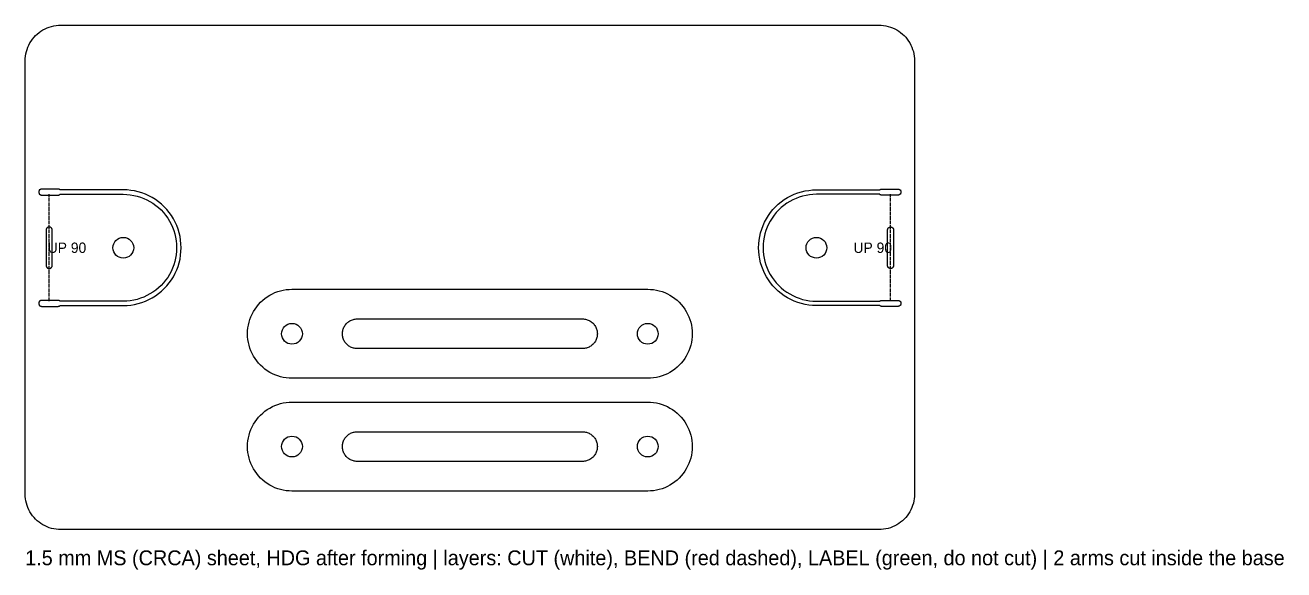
# Model space of a CAD drawing. Header units: millimetres. Extents: x 0 to 425, y -14 to 526.
# Drawn here: x 0 to 424.6, y -13.5 to 170 of the extents above; entities that cross this region are included whole.
import ezdxf
from ezdxf.enums import TextEntityAlignment as Align

# ---------------------------------------------------------------- set-up
doc = ezdxf.new("R2010")
doc.units = ezdxf.units.MM
doc.linetypes.add('DASHED', pattern=[1.524, 1.27, -0.254])
for name, color, linetype in [('BEND', 1, 'DASHED'), ('CUT', 7, 'Continuous'), ('LABEL', 3, 'Continuous')]:
    doc.layers.add(name, color=color, linetype=linetype)

msp = doc.modelspace()

# ---------------------------------------------------------------- linework, layer by layer
at = {"layer": 'BEND'}
for p, q in [((8.1, 77), (8.1, 113)), ((291.9, 77), (291.9, 113))]:
    msp.add_line(p, q, dxfattribs=at)
at = {"layer": 'CUT'}
for points in [[(300, 12), (299.97, 11.22), (299.9, 10.43), (299.77, 9.66), (299.59, 8.89), (299.36, 8.14), (299.09, 7.41), (298.76, 6.69), (298.39, 6), (297.98, 5.33), (297.52, 4.69), (297.02, 4.09), (296.49, 3.51), (295.91, 2.98), (295.31, 2.48), (294.67, 2.02), (294, 1.61), (293.31, 1.24), (292.59, 0.91), (291.86, 0.64), (291.11, 0.41), (290.34, 0.23), (289.57, 0.1), (288.78, 0.03), (288, 0), (12, 0), (11.22, 0.03), (10.43, 0.1), (9.66, 0.23), (8.89, 0.41), (8.14, 0.64), (7.41, 0.91), (6.69, 1.24), (6, 1.61), (5.33, 2.02), (4.69, 2.48), (4.09, 2.98), (3.51, 3.51), (2.98, 4.09), (2.48, 4.69), (2.02, 5.33), (1.61, 6), (1.24, 6.69), (0.91, 7.41), (0.64, 8.14), (0.41, 8.89), (0.23, 9.66), (0.1, 10.43), (0.03, 11.22), (0, 12), (0, 158), (0.03, 158.78), (0.1, 159.57), (0.23, 160.34), (0.41, 161.11), (0.64, 161.86), (0.91, 162.59), (1.24, 163.31), (1.61, 164), (2.02, 164.67), (2.48, 165.31), (2.98, 165.91), (3.51, 166.49), (4.09, 167.02), (4.69, 167.52), (5.33, 167.98), (6, 168.39), (6.69, 168.76), (7.41, 169.09), (8.14, 169.36), (8.89, 169.59), (9.66, 169.77), (10.43, 169.9), (11.22, 169.97), (12, 170), (288, 170), (288.78, 169.97), (289.57, 169.9), (290.34, 169.77), (291.11, 169.59), (291.86, 169.36), (292.59, 169.09), (293.31, 168.76), (294, 168.39), (294.67, 167.98), (295.31, 167.52), (295.91, 167.02), (296.49, 166.49), (297.02, 165.91), (297.52, 165.31), (297.98, 164.67), (298.39, 164), (298.76, 163.31), (299.09, 162.59), (299.36, 161.86), (299.59, 161.11), (299.77, 160.34), (299.9, 159.57), (299.97, 158.78), (300, 158)], [(5.47, 77.24), (5.4, 77.23), (5.34, 77.22), (5.28, 77.2), (5.22, 77.17), (5.16, 77.15), (5.1, 77.12), (5.04, 77.08), (4.99, 77.04), (4.94, 77), (4.94, 77), (4.7, 77), (4.7, 76.69), (4.68, 76.63), (4.65, 76.57), (4.63, 76.51), (4.62, 76.45), (4.61, 76.38), (4.6, 76.32), (4.6, 76.25), (4.6, 76.18), (4.61, 76.12), (4.62, 76.05), (4.63, 75.99), (4.65, 75.93), (4.68, 75.87), (4.7, 75.81), (4.7, 75.5), (4.94, 75.5), (4.94, 75.5), (4.99, 75.46), (5.04, 75.42), (5.1, 75.38), (5.16, 75.35), (5.22, 75.33), (5.28, 75.3), (5.34, 75.28), (5.4, 75.27), (5.47, 75.26), (5.53, 75.25), (5.6, 75.25), (11.1, 75.25), (11.17, 75.25), (11.23, 75.26), (11.3, 75.27), (11.36, 75.28), (11.42, 75.3), (11.48, 75.33), (11.54, 75.35), (11.6, 75.38), (11.66, 75.42), (11.71, 75.46), (11.76, 75.5), (11.76, 75.5), (33.12, 75.5), (34.38, 75.54), (35.65, 75.67), (36.9, 75.87), (38.15, 76.16), (39.37, 76.53), (40.56, 76.98), (41.72, 77.51), (42.85, 78.11), (43.93, 78.79), (44.97, 79.53), (45.96, 80.34), (46.89, 81.21), (47.76, 82.14), (48.57, 83.13), (49.31, 84.17), (49.99, 85.25), (50.59, 86.38), (51.12, 87.54), (51.57, 88.73), (51.94, 89.95), (52.23, 91.2), (52.43, 92.45), (52.56, 93.72), (52.6, 95), (52.56, 96.28), (52.43, 97.55), (52.23, 98.8), (51.94, 100.05), (51.57, 101.27), (51.12, 102.46), (50.59, 103.62), (49.99, 104.75), (49.31, 105.83), (48.57, 106.87), (47.76, 107.86), (46.89, 108.79), (45.96, 109.66), (44.97, 110.47), (43.93, 111.21), (42.85, 111.89), (41.72, 112.49), (40.56, 113.02), (39.37, 113.47), (38.15, 113.84), (36.9, 114.13), (35.65, 114.33), (34.38, 114.46), (33.12, 114.5), (11.76, 114.5), (11.76, 114.5), (11.71, 114.54), (11.66, 114.58), (11.6, 114.62), (11.54, 114.65), (11.48, 114.67), (11.42, 114.7), (11.36, 114.72), (11.3, 114.73), (11.23, 114.74), (11.17, 114.75), (11.1, 114.75), (5.6, 114.75), (5.53, 114.75), (5.47, 114.74), (5.4, 114.73), (5.34, 114.72), (5.28, 114.7), (5.22, 114.67), (5.16, 114.65), (5.1, 114.62), (5.04, 114.58), (4.99, 114.54), (4.94, 114.5), (4.94, 114.5), (4.7, 114.5), (4.7, 114.19), (4.68, 114.13), (4.65, 114.07), (4.63, 114.01), (4.62, 113.95), (4.61, 113.88), (4.6, 113.82), (4.6, 113.75), (4.6, 113.68), (4.61, 113.62), (4.62, 113.55), (4.63, 113.49), (4.65, 113.43), (4.68, 113.37), (4.7, 113.31), (4.7, 113), (4.94, 113), (4.94, 113), (4.99, 112.96), (5.04, 112.92), (5.1, 112.88), (5.16, 112.85), (5.22, 112.83), (5.28, 112.8), (5.34, 112.78), (5.4, 112.77), (5.47, 112.76), (5.53, 112.75), (5.6, 112.75), (11.1, 112.75), (11.17, 112.75), (11.23, 112.76), (11.3, 112.77), (11.36, 112.78), (11.42, 112.8), (11.48, 112.83), (11.54, 112.85), (11.6, 112.88), (11.66, 112.92), (11.71, 112.96), (11.76, 113), (11.76, 113), (33.1, 113), (34.28, 112.96), (35.45, 112.85), (36.61, 112.65), (37.76, 112.39), (38.89, 112.04), (39.99, 111.63), (41.06, 111.14), (42.1, 110.59), (43.1, 109.97), (44.06, 109.28), (44.97, 108.53), (45.83, 107.73), (46.63, 106.87), (47.38, 105.96), (48.07, 105), (48.69, 104), (49.24, 102.96), (49.73, 101.89), (50.14, 100.79), (50.49, 99.66), (50.75, 98.51), (50.95, 97.35), (51.06, 96.18), (51.1, 95), (51.06, 93.82), (50.95, 92.65), (50.75, 91.49), (50.49, 90.34), (50.14, 89.21), (49.73, 88.11), (49.24, 87.04), (48.69, 86), (48.07, 85), (47.38, 84.04), (46.63, 83.13), (45.83, 82.27), (44.97, 81.47), (44.06, 80.72), (43.1, 80.03), (42.1, 79.41), (41.06, 78.86), (39.99, 78.37), (38.89, 77.96), (37.76, 77.61), (36.61, 77.35), (35.45, 77.15), (34.28, 77.04), (33.1, 77), (11.76, 77), (11.76, 77), (11.71, 77.04), (11.66, 77.08), (11.6, 77.12), (11.54, 77.15), (11.48, 77.17), (11.42, 77.2), (11.36, 77.22), (11.3, 77.23), (11.23, 77.24), (11.17, 77.25), (11.1, 77.25), (5.6, 77.25), (5.53, 77.25)], [(294.53, 77.24), (294.6, 77.23), (294.66, 77.22), (294.72, 77.2), (294.78, 77.17), (294.84, 77.15), (294.9, 77.12), (294.96, 77.08), (295.01, 77.04), (295.06, 77), (295.06, 77), (295.3, 77), (295.3, 76.69), (295.32, 76.63), (295.35, 76.57), (295.37, 76.51), (295.38, 76.45), (295.39, 76.38), (295.4, 76.32), (295.4, 76.25), (295.4, 76.18), (295.39, 76.12), (295.38, 76.05), (295.37, 75.99), (295.35, 75.93), (295.32, 75.87), (295.3, 75.81), (295.3, 75.5), (295.06, 75.5), (295.06, 75.5), (295.01, 75.46), (294.96, 75.42), (294.9, 75.38), (294.84, 75.35), (294.78, 75.33), (294.72, 75.3), (294.66, 75.28), (294.6, 75.27), (294.53, 75.26), (294.47, 75.25), (294.4, 75.25), (288.9, 75.25), (288.83, 75.25), (288.77, 75.26), (288.7, 75.27), (288.64, 75.28), (288.58, 75.3), (288.52, 75.33), (288.46, 75.35), (288.4, 75.38), (288.34, 75.42), (288.29, 75.46), (288.24, 75.5), (288.24, 75.5), (266.88, 75.5), (265.62, 75.54), (264.35, 75.67), (263.1, 75.87), (261.85, 76.16), (260.63, 76.53), (259.44, 76.98), (258.28, 77.51), (257.15, 78.11), (256.07, 78.79), (255.03, 79.53), (254.04, 80.34), (253.11, 81.21), (252.24, 82.14), (251.43, 83.13), (250.69, 84.17), (250.01, 85.25), (249.41, 86.38), (248.88, 87.54), (248.43, 88.73), (248.06, 89.95), (247.77, 91.2), (247.57, 92.45), (247.44, 93.72), (247.4, 95), (247.44, 96.28), (247.57, 97.55), (247.77, 98.8), (248.06, 100.05), (248.43, 101.27), (248.88, 102.46), (249.41, 103.62), (250.01, 104.75), (250.69, 105.83), (251.43, 106.87), (252.24, 107.86), (253.11, 108.79), (254.04, 109.66), (255.03, 110.47), (256.07, 111.21), (257.15, 111.89), (258.28, 112.49), (259.44, 113.02), (260.63, 113.47), (261.85, 113.84), (263.1, 114.13), (264.35, 114.33), (265.62, 114.46), (266.88, 114.5), (288.24, 114.5), (288.24, 114.5), (288.29, 114.54), (288.34, 114.58), (288.4, 114.62), (288.46, 114.65), (288.52, 114.67), (288.58, 114.7), (288.64, 114.72), (288.7, 114.73), (288.77, 114.74), (288.83, 114.75), (288.9, 114.75), (294.4, 114.75), (294.47, 114.75), (294.53, 114.74), (294.6, 114.73), (294.66, 114.72), (294.72, 114.7), (294.78, 114.67), (294.84, 114.65), (294.9, 114.62), (294.96, 114.58), (295.01, 114.54), (295.06, 114.5), (295.06, 114.5), (295.3, 114.5), (295.3, 114.19), (295.32, 114.13), (295.35, 114.07), (295.37, 114.01), (295.38, 113.95), (295.39, 113.88), (295.4, 113.82), (295.4, 113.75), (295.4, 113.68), (295.39, 113.62), (295.38, 113.55), (295.37, 113.49), (295.35, 113.43), (295.32, 113.37), (295.3, 113.31), (295.3, 113), (295.06, 113), (295.06, 113), (295.01, 112.96), (294.96, 112.92), (294.9, 112.88), (294.84, 112.85), (294.78, 112.83), (294.72, 112.8), (294.66, 112.78), (294.6, 112.77), (294.53, 112.76), (294.47, 112.75), (294.4, 112.75), (288.9, 112.75), (288.83, 112.75), (288.77, 112.76), (288.7, 112.77), (288.64, 112.78), (288.58, 112.8), (288.52, 112.83), (288.46, 112.85), (288.4, 112.88), (288.34, 112.92), (288.29, 112.96), (288.24, 113), (288.24, 113), (266.9, 113), (265.72, 112.96), (264.55, 112.85), (263.39, 112.65), (262.24, 112.39), (261.11, 112.04), (260.01, 111.63), (258.94, 111.14), (257.9, 110.59), (256.9, 109.97), (255.94, 109.28), (255.03, 108.53), (254.17, 107.73), (253.37, 106.87), (252.62, 105.96), (251.93, 105), (251.31, 104), (250.76, 102.96), (250.27, 101.89), (249.86, 100.79), (249.51, 99.66), (249.25, 98.51), (249.05, 97.35), (248.94, 96.18), (248.9, 95), (248.94, 93.82), (249.05, 92.65), (249.25, 91.49), (249.51, 90.34), (249.86, 89.21), (250.27, 88.11), (250.76, 87.04), (251.31, 86), (251.93, 85), (252.62, 84.04), (253.37, 83.13), (254.17, 82.27), (255.03, 81.47), (255.94, 80.72), (256.9, 80.03), (257.9, 79.41), (258.94, 78.86), (260.01, 78.37), (261.11, 77.96), (262.24, 77.61), (263.39, 77.35), (264.55, 77.15), (265.72, 77.04), (266.9, 77), (288.24, 77), (288.24, 77), (288.29, 77.04), (288.34, 77.08), (288.4, 77.12), (288.46, 77.15), (288.52, 77.17), (288.58, 77.2), (288.64, 77.22), (288.7, 77.23), (288.77, 77.24), (288.83, 77.25), (288.9, 77.25), (294.4, 77.25), (294.47, 77.25)], [(9.1, 101), (9.1, 101.07), (9.09, 101.13), (9.08, 101.2), (9.07, 101.26), (9.05, 101.32), (9.02, 101.38), (9, 101.44), (8.97, 101.5), (8.93, 101.56), (8.89, 101.61), (8.85, 101.66), (8.81, 101.71), (8.76, 101.75), (8.71, 101.79), (8.66, 101.83), (8.6, 101.87), (8.54, 101.9), (8.48, 101.92), (8.42, 101.95), (8.36, 101.97), (8.3, 101.98), (8.23, 101.99), (8.17, 102), (8.1, 102), (8.03, 102), (7.97, 101.99), (7.9, 101.98), (7.84, 101.97), (7.78, 101.95), (7.72, 101.92), (7.66, 101.9), (7.6, 101.87), (7.54, 101.83), (7.49, 101.79), (7.44, 101.75), (7.39, 101.71), (7.35, 101.66), (7.31, 101.61), (7.27, 101.56), (7.23, 101.5), (7.2, 101.44), (7.18, 101.38), (7.15, 101.32), (7.13, 101.26), (7.12, 101.2), (7.11, 101.13), (7.1, 101.07), (7.1, 101), (7.1, 89), (7.1, 88.93), (7.11, 88.87), (7.12, 88.8), (7.13, 88.74), (7.15, 88.68), (7.18, 88.62), (7.2, 88.56), (7.23, 88.5), (7.27, 88.44), (7.31, 88.39), (7.35, 88.34), (7.39, 88.29), (7.44, 88.25), (7.49, 88.21), (7.54, 88.17), (7.6, 88.13), (7.66, 88.1), (7.72, 88.08), (7.78, 88.05), (7.84, 88.03), (7.9, 88.02), (7.97, 88.01), (8.03, 88), (8.1, 88), (8.17, 88), (8.23, 88.01), (8.3, 88.02), (8.36, 88.03), (8.42, 88.05), (8.48, 88.08), (8.54, 88.1), (8.6, 88.13), (8.66, 88.17), (8.71, 88.21), (8.76, 88.25), (8.81, 88.29), (8.85, 88.34), (8.89, 88.39), (8.93, 88.44), (8.97, 88.5), (9, 88.56), (9.02, 88.62), (9.05, 88.68), (9.07, 88.74), (9.08, 88.8), (9.09, 88.87), (9.1, 88.93), (9.1, 89)], [(290.9, 101), (290.9, 101.07), (290.91, 101.13), (290.92, 101.2), (290.93, 101.26), (290.95, 101.32), (290.98, 101.38), (291, 101.44), (291.03, 101.5), (291.07, 101.56), (291.11, 101.61), (291.15, 101.66), (291.19, 101.71), (291.24, 101.75), (291.29, 101.79), (291.34, 101.83), (291.4, 101.87), (291.46, 101.9), (291.52, 101.92), (291.58, 101.95), (291.64, 101.97), (291.7, 101.98), (291.77, 101.99), (291.83, 102), (291.9, 102), (291.97, 102), (292.03, 101.99), (292.1, 101.98), (292.16, 101.97), (292.22, 101.95), (292.28, 101.92), (292.34, 101.9), (292.4, 101.87), (292.46, 101.83), (292.51, 101.79), (292.56, 101.75), (292.61, 101.71), (292.65, 101.66), (292.69, 101.61), (292.73, 101.56), (292.77, 101.5), (292.8, 101.44), (292.82, 101.38), (292.85, 101.32), (292.87, 101.26), (292.88, 101.2), (292.89, 101.13), (292.9, 101.07), (292.9, 101), (292.9, 89), (292.9, 88.93), (292.89, 88.87), (292.88, 88.8), (292.87, 88.74), (292.85, 88.68), (292.82, 88.62), (292.8, 88.56), (292.77, 88.5), (292.73, 88.44), (292.69, 88.39), (292.65, 88.34), (292.61, 88.29), (292.56, 88.25), (292.51, 88.21), (292.46, 88.17), (292.4, 88.13), (292.34, 88.1), (292.28, 88.08), (292.22, 88.05), (292.16, 88.03), (292.1, 88.02), (292.03, 88.01), (291.97, 88), (291.9, 88), (291.83, 88), (291.77, 88.01), (291.7, 88.02), (291.64, 88.03), (291.58, 88.05), (291.52, 88.08), (291.46, 88.1), (291.4, 88.13), (291.34, 88.17), (291.29, 88.21), (291.24, 88.25), (291.19, 88.29), (291.15, 88.34), (291.11, 88.39), (291.07, 88.44), (291.03, 88.5), (291, 88.56), (290.98, 88.62), (290.95, 88.68), (290.93, 88.74), (290.92, 88.8), (290.91, 88.87), (290.9, 88.93), (290.9, 89)], [(210, 81), (210.98, 80.97), (211.96, 80.87), (212.93, 80.71), (213.88, 80.49), (214.82, 80.2), (215.74, 79.86), (216.63, 79.45), (217.5, 78.99), (218.33, 78.47), (219.13, 77.9), (219.89, 77.28), (220.61, 76.61), (221.28, 75.89), (221.9, 75.13), (222.47, 74.33), (222.99, 73.5), (223.45, 72.63), (223.86, 71.74), (224.2, 70.82), (224.49, 69.88), (224.71, 68.93), (224.87, 67.96), (224.97, 66.98), (225, 66), (224.97, 65.02), (224.87, 64.04), (224.71, 63.07), (224.49, 62.12), (224.2, 61.18), (223.86, 60.26), (223.45, 59.37), (222.99, 58.5), (222.47, 57.67), (221.9, 56.87), (221.28, 56.11), (220.61, 55.39), (219.89, 54.72), (219.13, 54.1), (218.33, 53.53), (217.5, 53.01), (216.63, 52.55), (215.74, 52.14), (214.82, 51.8), (213.88, 51.51), (212.93, 51.29), (211.96, 51.13), (210.98, 51.03), (210, 51), (90, 51), (89.02, 51.03), (88.04, 51.13), (87.07, 51.29), (86.12, 51.51), (85.18, 51.8), (84.26, 52.14), (83.37, 52.55), (82.5, 53.01), (81.67, 53.53), (80.87, 54.1), (80.11, 54.72), (79.39, 55.39), (78.72, 56.11), (78.1, 56.87), (77.53, 57.67), (77.01, 58.5), (76.55, 59.37), (76.14, 60.26), (75.8, 61.18), (75.51, 62.12), (75.29, 63.07), (75.13, 64.04), (75.03, 65.02), (75, 66), (75.03, 66.98), (75.13, 67.96), (75.29, 68.93), (75.51, 69.88), (75.8, 70.82), (76.14, 71.74), (76.55, 72.63), (77.01, 73.5), (77.53, 74.33), (78.1, 75.13), (78.72, 75.89), (79.39, 76.61), (80.11, 77.28), (80.87, 77.9), (81.67, 78.47), (82.5, 78.99), (83.37, 79.45), (84.26, 79.86), (85.18, 80.2), (86.12, 80.49), (87.07, 80.71), (88.04, 80.87), (89.02, 80.97), (90, 81)], [(188, 71), (188.33, 70.99), (188.65, 70.96), (188.98, 70.9), (189.29, 70.83), (189.61, 70.73), (189.91, 70.62), (190.21, 70.48), (190.5, 70.33), (190.78, 70.16), (191.04, 69.97), (191.3, 69.76), (191.54, 69.54), (191.76, 69.3), (191.97, 69.04), (192.16, 68.78), (192.33, 68.5), (192.48, 68.21), (192.62, 67.91), (192.73, 67.61), (192.83, 67.29), (192.9, 66.98), (192.96, 66.65), (192.99, 66.33), (193, 66), (192.99, 65.67), (192.96, 65.35), (192.9, 65.02), (192.83, 64.71), (192.73, 64.39), (192.62, 64.09), (192.48, 63.79), (192.33, 63.5), (192.16, 63.22), (191.97, 62.96), (191.76, 62.7), (191.54, 62.46), (191.3, 62.24), (191.04, 62.03), (190.78, 61.84), (190.5, 61.67), (190.21, 61.52), (189.91, 61.38), (189.61, 61.27), (189.29, 61.17), (188.98, 61.1), (188.65, 61.04), (188.33, 61.01), (188, 61), (112, 61), (111.67, 61.01), (111.35, 61.04), (111.02, 61.1), (110.71, 61.17), (110.39, 61.27), (110.09, 61.38), (109.79, 61.52), (109.5, 61.67), (109.22, 61.84), (108.96, 62.03), (108.7, 62.24), (108.46, 62.46), (108.24, 62.7), (108.03, 62.96), (107.84, 63.22), (107.67, 63.5), (107.52, 63.79), (107.38, 64.09), (107.27, 64.39), (107.17, 64.71), (107.1, 65.02), (107.04, 65.35), (107.01, 65.67), (107, 66), (107.01, 66.33), (107.04, 66.65), (107.1, 66.98), (107.17, 67.29), (107.27, 67.61), (107.38, 67.91), (107.52, 68.21), (107.67, 68.5), (107.84, 68.78), (108.03, 69.04), (108.24, 69.3), (108.46, 69.54), (108.7, 69.76), (108.96, 69.97), (109.22, 70.16), (109.5, 70.33), (109.79, 70.48), (110.09, 70.62), (110.39, 70.73), (110.71, 70.83), (111.02, 70.9), (111.35, 70.96), (111.67, 70.99), (112, 71)], [(210, 43), (210.98, 42.97), (211.96, 42.87), (212.93, 42.71), (213.88, 42.49), (214.82, 42.2), (215.74, 41.86), (216.63, 41.45), (217.5, 40.99), (218.33, 40.47), (219.13, 39.9), (219.89, 39.28), (220.61, 38.61), (221.28, 37.89), (221.9, 37.13), (222.47, 36.33), (222.99, 35.5), (223.45, 34.63), (223.86, 33.74), (224.2, 32.82), (224.49, 31.88), (224.71, 30.93), (224.87, 29.96), (224.97, 28.98), (225, 28), (224.97, 27.02), (224.87, 26.04), (224.71, 25.07), (224.49, 24.12), (224.2, 23.18), (223.86, 22.26), (223.45, 21.37), (222.99, 20.5), (222.47, 19.67), (221.9, 18.87), (221.28, 18.11), (220.61, 17.39), (219.89, 16.72), (219.13, 16.1), (218.33, 15.53), (217.5, 15.01), (216.63, 14.55), (215.74, 14.14), (214.82, 13.8), (213.88, 13.51), (212.93, 13.29), (211.96, 13.13), (210.98, 13.03), (210, 13), (90, 13), (89.02, 13.03), (88.04, 13.13), (87.07, 13.29), (86.12, 13.51), (85.18, 13.8), (84.26, 14.14), (83.37, 14.55), (82.5, 15.01), (81.67, 15.53), (80.87, 16.1), (80.11, 16.72), (79.39, 17.39), (78.72, 18.11), (78.1, 18.87), (77.53, 19.67), (77.01, 20.5), (76.55, 21.37), (76.14, 22.26), (75.8, 23.18), (75.51, 24.12), (75.29, 25.07), (75.13, 26.04), (75.03, 27.02), (75, 28), (75.03, 28.98), (75.13, 29.96), (75.29, 30.93), (75.51, 31.88), (75.8, 32.82), (76.14, 33.74), (76.55, 34.63), (77.01, 35.5), (77.53, 36.33), (78.1, 37.13), (78.72, 37.89), (79.39, 38.61), (80.11, 39.28), (80.87, 39.9), (81.67, 40.47), (82.5, 40.99), (83.37, 41.45), (84.26, 41.86), (85.18, 42.2), (86.12, 42.49), (87.07, 42.71), (88.04, 42.87), (89.02, 42.97), (90, 43)], [(188, 33), (188.33, 32.99), (188.65, 32.96), (188.98, 32.9), (189.29, 32.83), (189.61, 32.73), (189.91, 32.62), (190.21, 32.48), (190.5, 32.33), (190.78, 32.16), (191.04, 31.97), (191.3, 31.76), (191.54, 31.54), (191.76, 31.3), (191.97, 31.04), (192.16, 30.78), (192.33, 30.5), (192.48, 30.21), (192.62, 29.91), (192.73, 29.61), (192.83, 29.29), (192.9, 28.98), (192.96, 28.65), (192.99, 28.33), (193, 28), (192.99, 27.67), (192.96, 27.35), (192.9, 27.02), (192.83, 26.71), (192.73, 26.39), (192.62, 26.09), (192.48, 25.79), (192.33, 25.5), (192.16, 25.22), (191.97, 24.96), (191.76, 24.7), (191.54, 24.46), (191.3, 24.24), (191.04, 24.03), (190.78, 23.84), (190.5, 23.67), (190.21, 23.52), (189.91, 23.38), (189.61, 23.27), (189.29, 23.17), (188.98, 23.1), (188.65, 23.04), (188.33, 23.01), (188, 23), (112, 23), (111.67, 23.01), (111.35, 23.04), (111.02, 23.1), (110.71, 23.17), (110.39, 23.27), (110.09, 23.38), (109.79, 23.52), (109.5, 23.67), (109.22, 23.84), (108.96, 24.03), (108.7, 24.24), (108.46, 24.46), (108.24, 24.7), (108.03, 24.96), (107.84, 25.22), (107.67, 25.5), (107.52, 25.79), (107.38, 26.09), (107.27, 26.39), (107.17, 26.71), (107.1, 27.02), (107.04, 27.35), (107.01, 27.67), (107, 28), (107.01, 28.33), (107.04, 28.65), (107.1, 28.98), (107.17, 29.29), (107.27, 29.61), (107.38, 29.91), (107.52, 30.21), (107.67, 30.5), (107.84, 30.78), (108.03, 31.04), (108.24, 31.3), (108.46, 31.54), (108.7, 31.76), (108.96, 31.97), (109.22, 32.16), (109.5, 32.33), (109.79, 32.48), (110.09, 32.62), (110.39, 32.73), (110.71, 32.83), (111.02, 32.9), (111.35, 32.96), (111.67, 32.99), (112, 33)]]:
    msp.add_lwpolyline(points, close=True, dxfattribs=at)
for centre in [(33.1, 95), (266.9, 95), (90, 66), (210, 66), (90, 28), (210, 28)]:
    msp.add_circle(centre, 3.5, dxfattribs=at)

# ---------------------------------------------------------------- texts
at = {"layer": 'LABEL'}
for p in [(14.1, 95), (285.9, 95)]:
    msp.add_text('UP 90', height=3.5, dxfattribs=at).set_placement(p, align=Align.MIDDLE_CENTER)
msp.add_text('1.5 mm MS (CRCA) sheet, HDG after forming | layers: CUT (white), BEND (red dashed), LABEL (green, do not cut) | 2 arms cut inside the base', height=5, dxfattribs=at).set_placement((0, -12))

doc.saveas('drawing.dxf')
